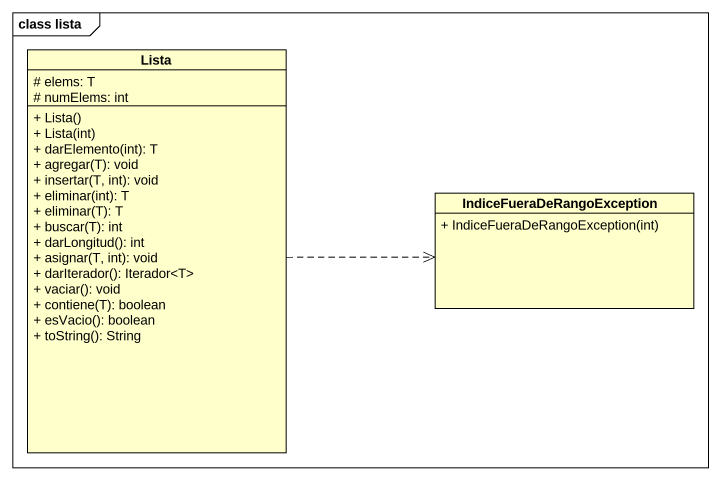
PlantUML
@startuml
mainframe class lista
hide circle
hide empty members
skinparam classAttributeIconSize 0
class Lista {
  # elems: T
  # numElems: int
  + Lista()
  + Lista(int)
  + darElemento(int): T
  + agregar(T): void
  + insertar(T, int): void
  + eliminar(int): T
  + eliminar(T): T
  + buscar(T): int
  + darLongitud(): int
  + asignar(T, int): void
  + darIterador(): Iterador<T>
  + vaciar(): void
  + contiene(T): boolean
  + esVacio(): boolean
  + toString(): String
}
class IndiceFueraDeRangoException {
  + IndiceFueraDeRangoException(int)
}
Lista .right.> IndiceFueraDeRangoException
@enduml
